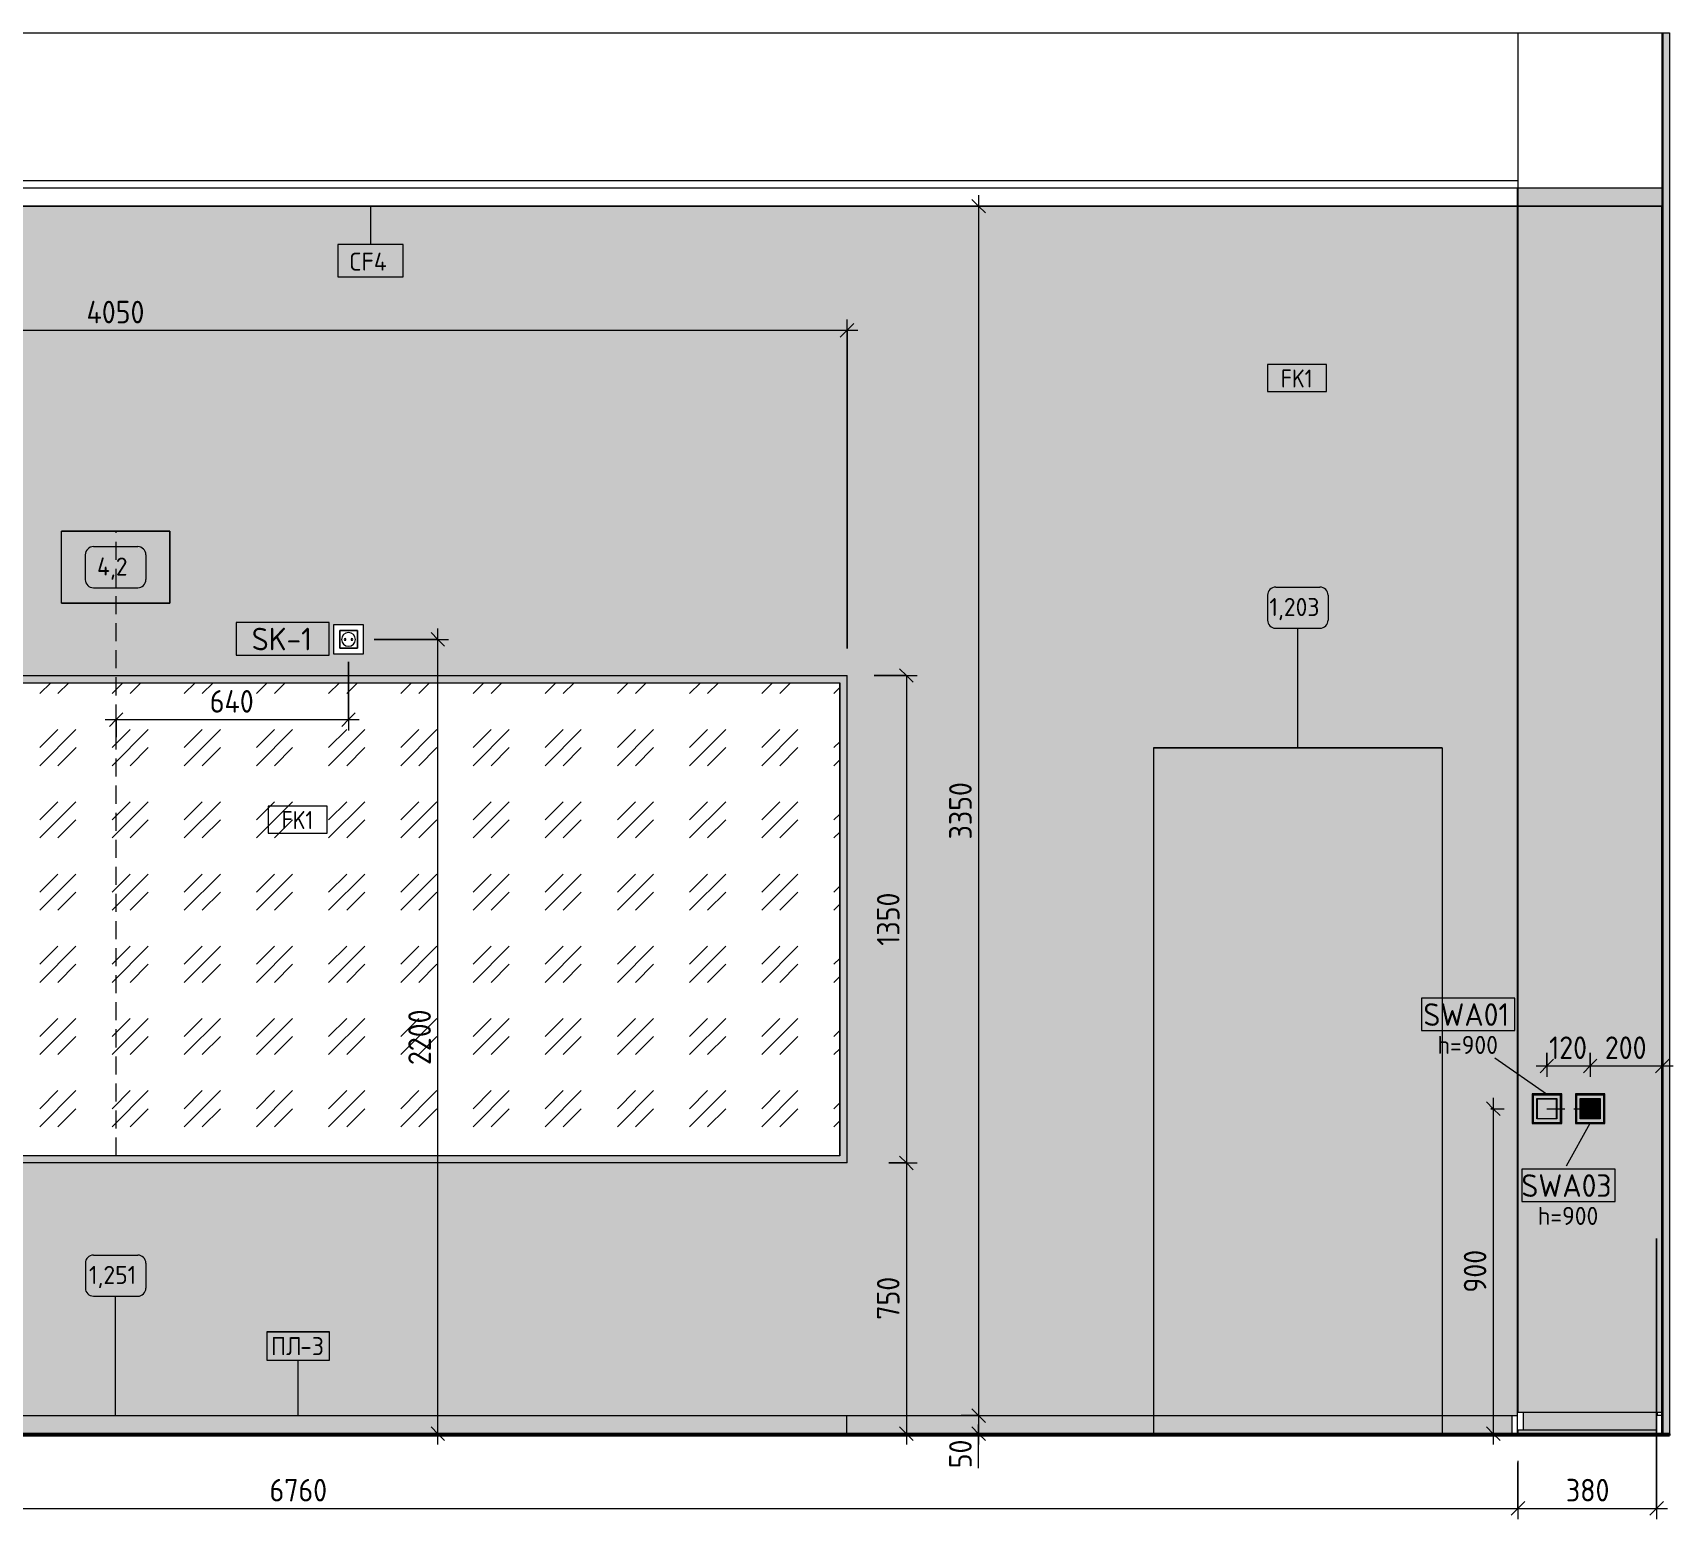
# Model space of a CAD drawing. Header units: millimetres. Extents: x 10189 to 74543, y -2532 to 10466.
# Drawn here: x 29236 to 33781, y 3963 to 8080 of the extents above; entities that cross this region are included whole.
import ezdxf

# ---------------------------------------------------------------- set-up
doc = ezdxf.new("R2010")
doc.units = ezdxf.units.MM
doc.linetypes.add('ADSK_Штрих_ш2 п1', pattern=[75, 50, -25])
for name, color, linetype, lineweight in [('A-ANNO-DIMS', 7, 'Continuous', 9), ('A-ANNO-DIMS-25', 7, 'Continuous', 9), ('A-CLNG', 7, 'Continuous', 9), ('A-CLNG-IDEN', 7, 'Continuous', 9), ('A-DETL', 7, 'Continuous', 9), ('A-DETL-1', 7, 'ADSK_Штрих_ш2 п1', 9), ('A-FLOR', 7, 'Continuous', 9), ('A-GENM', 7, 'Continuous', 9), ('A-GENM-IDEN', 7, 'Continuous', 9), ('A-WALL', 7, 'Continuous', 9), ('A-WALL-IDEN', 7, 'Continuous', 9), ('A-WALL-PATT', 7, 'Continuous', 9), ('E-ELEC-EQPM', 7, 'Continuous', 9), ('E-ELEC-FIXT-IDEN', 7, 'Continuous', 9), ('I-FURN', 7, 'Continuous', 9), ('I-FURN-IDEN', 7, 'Continuous', 9), ('I-WALL', 7, 'Continuous', 9), ('Электрические приборы', 7, 'Continuous', 9)]:
    doc.layers.add(name, color=color, linetype=linetype, lineweight=lineweight)
for name, color, linetype, lineweight, true_color in [('A-FLOR-FNSH-1', 7, 'Continuous', 30, 0x3c3c3c), ('A-WALL-4', 7, 'Continuous', 30, 0x3c3c3c), ('A-WALL-FNSH-3', 7, 'Continuous', 30, 0x3c3c3c), ('I-FURN-4', 7, 'Continuous', 9, 0xc0c0c0), ('I-FURN-6', 7, 'Continuous', 9, 0xacacac), ('I-FURN-7', 7, 'Continuous', 9, 0xd1d1d1), ('I-WALL-1', 7, 'Continuous', 9, 0x787878), ('Розетки', 7, 'Continuous', 9, 0xff1e23)]:
    doc.layers.add(name, color=color, linetype=linetype, lineweight=lineweight, true_color=true_color)
for name, color, linetype, lineweight, true_color, transparency in [('I-FURN-3', 7, 'Continuous', 9, 0xfbfbfb, 0.7), ('I-FURN-5', 7, 'Continuous', 9, 0x7f7f7f, 0.7), ('I-FURN-8', 7, 'Continuous', 9, 0x303030, 0.7)]:
    doc.layers.add(name, color=color, linetype=linetype, lineweight=lineweight, true_color=true_color, transparency=transparency)
doc.styles.add('GOST Common_1', font='GOST_Common.ttf', dxfattribs={"width": 0.9, "height": 50})
doc.styles.add('GOST Common_2', font='GOST_Common.ttf', dxfattribs={"height": 50})
doc.styles.add('GOST Common_3', font='GOST_Common.ttf', dxfattribs={"height": 62.5})
doc.styles.add('ISOCPEUR_1', font='isocpeur.ttf', dxfattribs={"width": 0.9, "height": 62.5})
doc.dimstyles.new('ISO-2_5_0_9К_БОЛЬШОЙ_1', dxfattribs={"dimscale": 304.8, "dimtxt": 62.248823, "dimasz": 0.123031, "dimexe": 0.098425, "dimexo": 0.246063, "dimgap": 0, "dimtad": 1, "dimdec": 0, "dimrnd": 10, "dimzin": 0, "dimdsep": 46, "dimtxsty": 'ISOCPEUR_1', "dimblk1": 'OBLIQUE', "dimblk2": 'OBLIQUE', "dimsah": 1, "dimcen": 0.09, "dimdle": 0.098425, "dimazin": 0, "dimtfac": 1, "dimtdec": 4, "dimtix": 1, "dimtmove": 0, "dimatfit": 3, "dimfxl": 1, "dimtvp": 1, "dimtolj": 1, "dimtzin": 0, "dimarcsym": 2})
doc.dimstyles.new('ISO-2_5_0_9К_БОЛЬШОЙ_2', dxfattribs={"dimscale": 304.8, "dimtxt": 62.248823, "dimasz": 0.123031, "dimexe": 0.098425, "dimexo": 0.246063, "dimgap": 0, "dimtad": 1, "dimdec": 0, "dimrnd": 10, "dimzin": 0, "dimdsep": 46, "dimtxsty": 'ISOCPEUR_1', "dimblk1": 'OBLIQUE', "dimblk2": 'OBLIQUE', "dimsah": 1, "dimcen": 0.09, "dimdle": 0.098425, "dimazin": 0, "dimtfac": 1, "dimtdec": 4, "dimtix": 1, "dimtmove": 1, "dimatfit": 3, "dimfxl": 1, "dimtvp": 1, "dimtolj": 1, "dimtzin": 0, "dimarcsym": 2})

# ---------------------------------------------------------------- blocks, each defined once
blk = doc.blocks.new('Зеркало обычное - Доска-32858920-Развертка 2_02-1')
at = {"layer": 'I-FURN'}
h = blk.add_hatch(dxfattribs=at)
h.set_pattern_fill('FP_12', color=256, style=0, pattern_type=2)
h.set_pattern_definition([(45, (4055.6, 4250), (-199.9995, 0), [141.421, -141.421]), (45, (4105.6, 4250), (-199.9995, 0), [70.711, -212.132]), (45, (4055.6, 4300), (-199.9995, 0), [70.711, -212.132])])
h.paths.add_polyline_path([(3900.1, 4970), (5401, 4970), (5401, 6280), (1391, 6280), (1391, 4970), (3662.6, 4970)])
at = {"layer": 'I-FURN-8'}
h = blk.add_hatch(color=256, dxfattribs=at)
h.paths.add_polyline_path([(1371, 4950), (5421, 4950), (5421, 6300), (1371, 6300), (1371, 4970)])
h.paths.add_polyline_path([(4790.8, 4970), (1391, 4970), (1391, 6280), (5401, 6280), (5401, 4970), (4820.5, 4970)])
at = {"layer": 'I-FURN-4'}
for p, q in [((1371, 6300), (5421, 6300)), ((1371, 4950), (1371, 6300)), ((1391, 6280), (5401, 6280)), ((1391, 4970), (1391, 6280)), ((1391, 6280), (5401, 6280)), ((1391, 4970), (1391, 6280)), ((5401, 4970), (5401, 6280)), ((5401, 6280), (5401, 4970)), ((5421, 4950), (5421, 6300)), ((5401, 4970), (1391, 4970)), ((5401, 4970), (1391, 4970)), ((5421, 4950), (1371, 4950))]:
    blk.add_line(p, q, dxfattribs=at)
blk = doc.blocks.new('Шкаф параметрический - 1_203-26219914-Развертка 2_02-1')
at = {"layer": 'I-FURN-5'}
for points in [[(7070, 4250), (7070, 6100), (6270, 6100), (6270, 4250), (6987.7, 4250)], [(6869, 4200), (7070, 4200), (7070, 4250), (6270, 4250), (6270, 4200), (6750.2, 4200)]]:
    blk.add_hatch(color=256, dxfattribs=at).paths.add_polyline_path(points)
at = {"layer": 'I-FURN-4'}
for p, q in [((6270, 6100), (7070, 6100)), ((6270, 6100), (6270, 4200)), ((7070, 6100), (7070, 4200))]:
    blk.add_line(p, q, dxfattribs=at)
at = {"layer": 'I-FURN-6'}
for p, q in [((7068.9, 6100), (6270, 6100)), ((7070, 6100), (6271.1, 6100))]:
    blk.add_line(p, q, dxfattribs=at)
blk = doc.blocks.new('Плинтус - Плинтус темный _ст_школа_-32861822-Развертка 2_02-1')
at = {"layer": 'A-GENM'}
for p, q in [((7263.9, 4250), (7278.9, 4250)), ((7263.9, 4200), (7263.9, 4250)), ((7278.9, 4210), (7278.9, 4200))]:
    blk.add_line(p, q, dxfattribs=at)
blk = doc.blocks.new('Плинтус - Плинтус темный _ст_школа_-32861820-Развертка 2_02-1')
at = {"layer": 'A-GENM'}
blk.add_hatch(color=256, dxfattribs=at).paths.add_polyline_path([(7344, 4210), (7663.6, 4210), (7663.6, 4250), (7666.1, 4250), (7666.1, 4260), (7293.9, 4260), (7293.9, 4210), (7300, 4210)])
for p, q in [((7278.9, 4210), (7278.9, 4260)), ((7278.9, 4260), (7293.9, 4260)), ((7293.9, 4260), (7666.1, 4260)), ((7293.9, 4260), (7293.9, 4210)), ((7666.1, 4260), (7679, 4260)), ((7666.1, 4250), (7666.1, 4260)), ((7293.9, 4210), (7278.9, 4210)), ((7663.6, 4210), (7293.9, 4210)), ((7679, 4210), (7678.6, 4210))]:
    blk.add_line(p, q, dxfattribs=at)
blk = doc.blocks.new('Плинтус - Плинтус темный _ст_школа_-32861806-Развертка 2_02-1')
at = {"layer": 'A-GENM'}
h = blk.add_hatch(color=256, dxfattribs=at)
h.paths.add_polyline_path([(7263.9, 4200), (7263.9, 4250), (7070, 4250), (7070, 4200), (7225.2, 4200)])
h.paths.add_polyline_path([(575, 4200), (869.5, 4200), (869.5, 4250), (536, 4250), (536, 4200)])
h.paths.add_polyline_path([(1369.5, 4200), (1369.5, 4200), (1369.5, 4225)])
h.paths.add_polyline_path([(6037.7, 4200), (6270, 4200), (6270, 4250), (5419.5, 4250), (5419.5, 4200), (5918.9, 4200)])
for p, q in [((536, 4250), (869.5, 4250)), ((869.5, 4250), (1369.5, 4250)), ((1369.5, 4250), (5419.5, 4250)), ((5419.5, 4250), (6270, 4250)), ((6270, 4250), (7070, 4250)), ((7070, 4250), (7263.9, 4250)), ((869.5, 4200), (812.5, 4200)), ((1346.9, 4200), (869.5, 4200)), ((1369.5, 4200), (1346.9, 4200)), ((5419.5, 4200), (1369.5, 4200)), ((5443.9, 4200), (5419.5, 4200)), ((6270, 4200), (6037.7, 4200)), ((7070, 4200), (6270, 4200)), ((7106.5, 4200), (7070, 4200))]:
    blk.add_line(p, q, dxfattribs=at)
blk = doc.blocks.new('Плинтус - Плинтус темный _ст_школа_-32861824-Развертка 2_02-1')
at = {"layer": 'A-GENM'}
for p, q in [((7678.6, 4250), (7663.6, 4250)), ((7663.6, 4250), (7663.6, 4200)), ((7678.6, 4200), (7678.6, 4250)), ((7663.6, 4200), (7678.6, 4200))]:
    blk.add_line(p, q, dxfattribs=at)
blk = doc.blocks.new('Роз - p220-V14-Развертка 2_02-1')
at = {"layer": 'Розетки'}
for p, q in [((1370.9, 4524.5), (1419.9, 4524.5)), ((1370.9, 4475.5), (1370.9, 4524.5)), ((1419.9, 4524.5), (1419.9, 4475.5)), ((1419.9, 4475.5), (1370.9, 4475.5))]:
    blk.add_line(p, q, dxfattribs=at)
for centre, radius, start, end in [((1395.4, 4500), 19, 0, 180), ((1395.4, 4500), 19, 180, 0), ((1385.9, 4500), 2.5, 0, 180), ((1385.9, 4500), 2.5, 180, 0), ((1404.9, 4500), 2.5, 0, 180), ((1404.9, 4500), 2.5, 180, 0)]:
    blk.add_arc(centre, radius, start, end, dxfattribs=at)
blk = doc.blocks.new('Рамки - Рамка х1-25282438-Развертка 2_02-1')
at = {"layer": 'E-ELEC-EQPM'}
for p, q in [((3998.8, 6441), (4080.8, 6441)), ((3998.8, 6359), (3998.8, 6441)), ((4015.3, 6424.5), (4015.3, 6375.5)), ((4064.3, 6424.5), (4015.3, 6424.5)), ((4064.3, 6375.5), (4064.3, 6424.5)), ((4080.8, 6441), (4080.8, 6359)), ((4015.3, 6375.5), (4064.3, 6375.5)), ((4080.8, 6359), (3998.8, 6359))]:
    blk.add_line(p, q, dxfattribs=at)
blk = doc.blocks.new('Switch1 - Svitch х2-27451159-Развертка 2_02-1')
at = {"layer": 'Электрические приборы'}
h = blk.add_hatch(color=256, dxfattribs=at)
h.paths.add_polyline_path([(7521, 5059), (7521, 5141), (7439, 5141), (7439, 5059), (7520, 5059)])
h.paths.add_polyline_path([(7520, 5060), (7440, 5060), (7440, 5140), (7520, 5140), (7520, 5062)])
h = blk.add_hatch(color=256, dxfattribs=at)
h.paths.add_polyline_path([(7518, 5062), (7518, 5138), (7442, 5138), (7442, 5062), (7507, 5062)])
h.paths.add_polyline_path([(7462.8, 5072), (7452, 5072), (7452, 5128), (7508, 5128), (7508, 5072), (7479, 5072)])
blk.add_hatch(color=256, dxfattribs=at).paths.add_polyline_path([(7492.4, 5073), (7507, 5073), (7507, 5127), (7453, 5127), (7453, 5073), (7462.8, 5073)])
for p, q in [((7521, 5141), (7439, 5141)), ((7439, 5141), (7439, 5059)), ((7440, 5060), (7440, 5140)), ((7440, 5140), (7520, 5140)), ((7518, 5138), (7442, 5138)), ((7442, 5138), (7442, 5062)), ((7518, 5138), (7442, 5138)), ((7442, 5138), (7442, 5062)), ((7518, 5062), (7518, 5138)), ((7518, 5062), (7518, 5138)), ((7520, 5140), (7520, 5060)), ((7521, 5059), (7521, 5141)), ((7452, 5072), (7452, 5128)), ((7452, 5128), (7508, 5128)), ((7452, 5072), (7452, 5128)), ((7452, 5128), (7508, 5128)), ((7479, 5127), (7453, 5127)), ((7453, 5127), (7453, 5073)), ((7507, 5127), (7453, 5127)), ((7453, 5127), (7453, 5073)), ((7479, 5073), (7479, 5127)), ((7481, 5127), (7481, 5073)), ((7507, 5127), (7481, 5127)), ((7507, 5073), (7507, 5127)), ((7507, 5073), (7507, 5127)), ((7508, 5128), (7508, 5072)), ((7508, 5128), (7508, 5072)), ((7439, 5059), (7521, 5059)), ((7520, 5060), (7440, 5060)), ((7442, 5062), (7518, 5062)), ((7442, 5062), (7518, 5062)), ((7508, 5072), (7452, 5072)), ((7508, 5072), (7452, 5072)), ((7453, 5073), (7479, 5073)), ((7453, 5073), (7507, 5073)), ((7481, 5073), (7507, 5073))]:
    blk.add_line(p, q, dxfattribs=at)
blk = doc.blocks.new('Switch1 - Svitch х1-27745830-Развертка 2_02-1')
at = {"layer": 'Электрические приборы'}
h = blk.add_hatch(color=256, dxfattribs=at)
h.paths.add_polyline_path([(7319, 5059), (7401, 5059), (7401, 5141), (7319, 5141), (7319, 5062)])
h.paths.add_polyline_path([(7320, 5060), (7320, 5140), (7400, 5140), (7400, 5060), (7322, 5060)])
h = blk.add_hatch(color=256, dxfattribs=at)
h.paths.add_polyline_path([(7344, 5062), (7398, 5062), (7398, 5138), (7322, 5138), (7322, 5062), (7333, 5062)])
h.paths.add_polyline_path([(7333, 5072), (7332, 5072), (7332, 5128), (7388, 5128), (7388, 5072), (7344, 5072)])
h.paths.add_polyline_path([(7333, 5073), (7387, 5073), (7387, 5127), (7333, 5127)])
for p, q in [((7319, 5141), (7319, 5059)), ((7401, 5141), (7319, 5141)), ((7320, 5140), (7400, 5140)), ((7320, 5060), (7320, 5140)), ((7322, 5138), (7322, 5062)), ((7398, 5138), (7322, 5138)), ((7398, 5062), (7398, 5138)), ((7400, 5140), (7400, 5060)), ((7401, 5059), (7401, 5141)), ((7332, 5128), (7388, 5128)), ((7332, 5072), (7332, 5128)), ((7333, 5127), (7333, 5073)), ((7387, 5127), (7333, 5127)), ((7387, 5073), (7387, 5127)), ((7388, 5128), (7388, 5072)), ((7319, 5059), (7401, 5059)), ((7400, 5060), (7320, 5060)), ((7322, 5062), (7398, 5062)), ((7388, 5072), (7332, 5072)), ((7333, 5073), (7387, 5073))]:
    blk.add_line(p, q, dxfattribs=at)
blk = doc.blocks.new('М_стена_0001 - Типоразмер_без рамки-25382661-Развертка 2_02-1')
at = {"layer": 'A-WALL-IDEN'}
for p, q in [((6749.4, 7161.2), (6586.1, 7161.2)), ((6586.1, 7161.2), (6586.1, 7086.2)), ((6749.4, 7086.2), (6749.4, 7161.2)), ((6586.1, 7086.2), (6749.4, 7086.2))]:
    blk.add_line(p, q, dxfattribs=at)
blk = doc.blocks.new('Mark Reiling - Mark Reiling-26174330-Развертка 2_02-1')
at = {"layer": 'A-GENM-IDEN'}
for p, q in [((3813.2, 4482.5), (3813.2, 4403.7)), ((3813.2, 4482.5), (3986.7, 4482.5)), ((3986.7, 4482.5), (3813.2, 4482.5)), ((3813.2, 4482.5), (3813.2, 4403.7)), ((3986.7, 4403.7), (3986.7, 4482.5)), ((3986.7, 4403.7), (3986.7, 4482.5)), ((3813.2, 4403.7), (3986.7, 4403.7)), ((3813.2, 4403.7), (3986.7, 4403.7))]:
    blk.add_line(p, q, dxfattribs=at)
blk = doc.blocks.new('М_силовых электроприборов_РАЗВЕРТКИ - Типоразмер_примечание-27444908-Развертка 2_02-1')
at = {"layer": 'E-ELEC-FIXT-IDEN'}
for p, q in [((7270.8, 5406.6), (7012.5, 5406.6)), ((7012.5, 5406.6), (7012.5, 5316.5)), ((7270.8, 5316.5), (7270.8, 5406.6)), ((7012.5, 5316.5), (7270.8, 5316.5))]:
    blk.add_line(p, q, dxfattribs=at)
blk = doc.blocks.new('DIMBLOCK8-Развертка 2_02-1')
at = {"layer": 'A-ANNO-DIMS-25'}
for p, q in [((26590.9, 4125), (26590.9, 3963.2)), ((26590.9, 3993.2), (26590.9, 4120)), ((33350.9, 4125), (33350.9, 3963.2)), ((33350.9, 3993.2), (33350.9, 4120)), ((26590.9, 3993.2), (33350.9, 3993.2))]:
    blk.add_line(p, q, dxfattribs=at)
at = {"layer": 'A-ANNO-DIMS-25', "lineweight": 20}
for p, q in [((26590.9, 3993.2), (26609.6, 4011.9)), ((33350.9, 3993.2), (33369.6, 4011.9)), ((26590.9, 3993.2), (26572.1, 3974.4)), ((33350.9, 3993.2), (33332.1, 3974.4))]:
    blk.add_line(p, q, dxfattribs=at)
at = {"layer": 'A-ANNO-DIMS-25', "color": 0, "insert": (29891.9, 4074.8), "char_height": 62.5, "width": 189.619, "attachment_point": 1, "line_spacing_factor": 1.149209, "style": 'ISOCPEUR_1'}
blk.add_mtext('6760', dxfattribs=at)
blk = doc.blocks.new('_Oblique')
at = {"color": 0, "linetype": 'ByBlock', "lineweight": -2}
blk.add_line((-0.5, -0.5), (0.5, 0.5), dxfattribs=at)
blk = doc.blocks.new('DIMBLOCK9-Развертка 2_02-1')
at = {"layer": 'A-ANNO-DIMS-25'}
for p, q in [((33734.9, 4740.3), (33734.9, 3963.2)), ((33734.9, 3993.2), (33734.9, 4740.3)), ((33350.9, 4125), (33350.9, 3963.2)), ((33350.9, 3993.2), (33350.9, 4120)), ((33350.9, 3993.2), (33764.9, 3993.2))]:
    blk.add_line(p, q, dxfattribs=at)
at = {"layer": 'A-ANNO-DIMS-25', "lineweight": 20}
for p, q in [((33350.9, 3993.2), (33369.6, 4011.9)), ((33734.9, 3993.2), (33753.6, 4011.9)), ((33350.9, 3993.2), (33332.1, 3974.4)), ((33734.9, 3993.2), (33716.1, 3974.4))]:
    blk.add_line(p, q, dxfattribs=at)
at = {"layer": 'A-ANNO-DIMS-25', "color": 0, "insert": (33483.6, 4074.8), "char_height": 62.5, "width": 142.215, "attachment_point": 1, "line_spacing_factor": 1.149209, "style": 'ISOCPEUR_1'}
blk.add_mtext('380', dxfattribs=at)
blk = doc.blocks.new('DIMBLOCK10-Развертка 2_02-1')
at = {"layer": 'A-ANNO-DIMS-25'}
for p, q in [((31808, 7600), (31886.5, 7600)), ((31856.5, 7600), (31808, 7600)), ((31856.5, 7630), (31856.5, 4250)), ((31808, 4250), (31886.5, 4250)), ((31856.5, 4250), (31808, 4250))]:
    blk.add_line(p, q, dxfattribs=at)
at = {"layer": 'A-ANNO-DIMS-25', "lineweight": 20}
for p, q in [((31856.5, 7600), (31837.7, 7618.8)), ((31856.5, 7600), (31875.2, 7581.2)), ((31856.5, 4250), (31837.7, 4268.7)), ((31856.5, 4250), (31875.2, 4231.2))]:
    blk.add_line(p, q, dxfattribs=at)
at = {"layer": 'A-ANNO-DIMS-25', "color": 0, "insert": (31774.8, 5846), "char_height": 62.5, "width": 189.619, "attachment_point": 1, "rotation": 90, "line_spacing_factor": 1.149209, "style": 'ISOCPEUR_1'}
blk.add_mtext('3350', dxfattribs=at)
blk = doc.blocks.new('DIMBLOCK11-Развертка 2_02-1')
at = {"layer": 'A-ANNO-DIMS-25'}
for p, q in [((31808, 4250), (31886.5, 4250)), ((31856.5, 4250), (31808, 4250)), ((31856.5, 4250), (31856.5, 4170)), ((31808, 4200), (31886.5, 4200)), ((31856.5, 4200), (31808, 4200)), ((31856.5, 4208.1), (31856.5, 4225)), ((31856.5, 4104.1), (31856.5, 4208.1))]:
    blk.add_line(p, q, dxfattribs=at)
at = {"layer": 'A-ANNO-DIMS-25', "lineweight": 20}
for p, q in [((31856.5, 4250), (31837.7, 4268.7)), ((31856.5, 4250), (31875.2, 4231.2)), ((31856.5, 4200), (31837.7, 4218.7)), ((31856.5, 4200), (31875.2, 4181.2))]:
    blk.add_line(p, q, dxfattribs=at)
at = {"layer": 'A-ANNO-DIMS-25', "color": 0, "insert": (31774.8, 4104.1), "char_height": 62.5, "width": 94.81, "attachment_point": 1, "rotation": 90, "line_spacing_factor": 1.149209, "style": 'ISOCPEUR_1'}
blk.add_mtext('50', dxfattribs=at)
blk = doc.blocks.new('DIMBLOCK12-Развертка 2_02-1')
at = {"layer": 'A-ANNO-DIMS-25', "lineweight": 20}
for p, q in [((31656.5, 6300), (31637.7, 6318.7)), ((31656.5, 6300), (31675.2, 6281.2)), ((31656.5, 4950), (31637.7, 4968.7)), ((31656.5, 4950), (31675.2, 4931.2))]:
    blk.add_line(p, q, dxfattribs=at)
at = {"layer": 'A-ANNO-DIMS-25'}
for p, q in [((31566.9, 6300), (31686.5, 6300)), ((31656.5, 6300), (31566.9, 6300)), ((31656.5, 6300), (31656.5, 4950)), ((31608, 4950), (31686.5, 4950)), ((31656.5, 4950), (31608, 4950))]:
    blk.add_line(p, q, dxfattribs=at)
at = {"layer": 'A-ANNO-DIMS-25', "color": 0, "insert": (31574.8, 5551.4), "char_height": 62.5, "width": 176.691, "attachment_point": 1, "rotation": 90, "line_spacing_factor": 1.149209, "style": 'ISOCPEUR_1'}
blk.add_mtext('1350', dxfattribs=at)
blk = doc.blocks.new('DIMBLOCK13-Развертка 2_02-1')
at = {"layer": 'A-ANNO-DIMS-25', "lineweight": 20}
for p, q in [((31656.5, 4950), (31637.7, 4968.7)), ((31656.5, 4950), (31675.2, 4931.2)), ((31656.5, 4200), (31637.7, 4218.7)), ((31656.5, 4200), (31675.2, 4181.2))]:
    blk.add_line(p, q, dxfattribs=at)
at = {"layer": 'A-ANNO-DIMS-25'}
for p, q in [((31608, 4950), (31686.5, 4950)), ((31656.5, 4950), (31608, 4950)), ((31656.5, 4950), (31656.5, 4170)), ((31608, 4200), (31686.5, 4200)), ((31656.5, 4200), (31608, 4200))]:
    blk.add_line(p, q, dxfattribs=at)
at = {"layer": 'A-ANNO-DIMS-25', "color": 0, "insert": (31574.8, 4515.7), "char_height": 62.5, "width": 142.215, "attachment_point": 1, "rotation": 90, "line_spacing_factor": 1.149209, "style": 'ISOCPEUR_1'}
blk.add_mtext('750', dxfattribs=at)
blk = doc.blocks.new('DIMBLOCK15-Развертка 2_02-1')
at = {"layer": 'A-ANNO-DIMS-25'}
for p, q in [((27441.9, 6375), (27441.9, 7286.2)), ((31491.9, 6375), (31491.9, 7286.2)), ((27441.9, 7256.2), (31521.9, 7256.2)), ((27441.9, 7256.2), (27441.9, 6375)), ((31491.9, 7256.2), (31491.9, 6375))]:
    blk.add_line(p, q, dxfattribs=at)
at = {"layer": 'A-ANNO-DIMS-25', "lineweight": 20}
for p, q in [((27441.9, 7256.2), (27460.6, 7275)), ((31491.9, 7256.2), (31510.6, 7275)), ((27441.9, 7256.2), (27423.1, 7237.5)), ((31491.9, 7256.2), (31473.1, 7237.5))]:
    blk.add_line(p, q, dxfattribs=at)
at = {"layer": 'A-ANNO-DIMS-25', "color": 0, "insert": (29384.9, 7337.9), "char_height": 62.5, "width": 196.802, "attachment_point": 1, "line_spacing_factor": 1.149209, "style": 'ISOCPEUR_1'}
blk.add_mtext('4050', dxfattribs=at)
blk = doc.blocks.new('М_потолков - Марка_ Имя типа-25382930-Развертка 2_02-1')
at = {"layer": 'A-CLNG-IDEN'}
for p, q in [((4191.1, 7493.5), (4009.9, 7493.5)), ((4009.9, 7493.5), (4009.9, 7404.1)), ((4191.1, 7404.1), (4191.1, 7493.5)), ((4009.9, 7404.1), (4191.1, 7404.1))]:
    blk.add_line(p, q, dxfattribs=at)
blk = doc.blocks.new('DIMBLOCK19-Развертка 2_02-1')
at = {"layer": 'A-ANNO-DIMS-25'}
for p, q in [((30110.6, 6338), (30110.6, 6148)), ((30110.6, 6178), (30110.6, 6338)), ((29466.9, 6129.5), (29466.9, 6208)), ((29436.9, 6178), (30140.6, 6178)), ((29466.9, 6178), (29466.9, 6129.5))]:
    blk.add_line(p, q, dxfattribs=at)
at = {"layer": 'A-ANNO-DIMS-25', "lineweight": 20}
for p, q in [((29466.9, 6178), (29485.6, 6196.7)), ((30110.6, 6178), (30129.4, 6196.7)), ((29466.9, 6178), (29448.1, 6159.2)), ((30110.6, 6178), (30091.9, 6159.2))]:
    blk.add_line(p, q, dxfattribs=at)
at = {"layer": 'A-ANNO-DIMS-25', "color": 0, "insert": (29726.5, 6259.6), "char_height": 62.5, "width": 149.397, "attachment_point": 1, "line_spacing_factor": 1.149209, "style": 'ISOCPEUR_1'}
blk.add_mtext('640', dxfattribs=at)
blk = doc.blocks.new('DIMBLOCK22-Развертка 2_02-1')
at = {"layer": 'A-ANNO-DIMS-25', "lineweight": 20}
for p, q in [((33282.4, 5100), (33263.6, 5118.7)), ((33282.4, 5100), (33301.1, 5081.2)), ((33282.4, 4200), (33263.6, 4218.7)), ((33282.4, 4200), (33301.1, 4181.2))]:
    blk.add_line(p, q, dxfattribs=at)
at = {"layer": 'A-ANNO-DIMS-25'}
for p, q in [((33275.9, 5100), (33312.4, 5100)), ((33282.4, 5100), (33275.9, 5100)), ((33282.4, 5130), (33282.4, 4170)), ((33233.9, 4200), (33312.4, 4200)), ((33282.4, 4200), (33233.9, 4200))]:
    blk.add_line(p, q, dxfattribs=at)
at = {"layer": 'A-ANNO-DIMS-25', "color": 0, "insert": (33200.7, 4590.7), "char_height": 62.5, "width": 142.215, "attachment_point": 1, "rotation": 90, "line_spacing_factor": 1.149209, "style": 'ISOCPEUR_1'}
blk.add_mtext('900', dxfattribs=at)
blk = doc.blocks.new('DIMBLOCK23-Развертка 2_02-1')
at = {"layer": 'A-ANNO-DIMS-25'}
for p, q in [((33430.9, 5255), (33430.9, 5188.7)), ((33430.9, 5218.7), (33430.9, 5255)), ((33550.9, 5255), (33550.9, 5188.7)), ((33550.9, 5218.7), (33550.9, 5255)), ((33400.9, 5218.7), (33550.9, 5218.7))]:
    blk.add_line(p, q, dxfattribs=at)
at = {"layer": 'A-ANNO-DIMS-25', "lineweight": 20}
for p, q in [((33430.9, 5218.7), (33449.6, 5237.4)), ((33550.9, 5218.7), (33569.6, 5237.4)), ((33430.9, 5218.7), (33412.1, 5199.9)), ((33550.9, 5218.7), (33532.1, 5199.9))]:
    blk.add_line(p, q, dxfattribs=at)
at = {"layer": 'A-ANNO-DIMS-25', "color": 0, "insert": (33437, 5300.3), "char_height": 62.5, "width": 129.286, "attachment_point": 1, "line_spacing_factor": 1.149209, "style": 'ISOCPEUR_1'}
blk.add_mtext('120', dxfattribs=at)
blk = doc.blocks.new('DIMBLOCK24-Развертка 2_02-1')
at = {"layer": 'A-ANNO-DIMS-25'}
for p, q in [((33550.9, 5255), (33550.9, 5188.7)), ((33550.9, 5218.7), (33550.9, 5255)), ((33750.9, 5170.2), (33750.9, 5248.7)), ((33550.9, 5218.7), (33780.9, 5218.7)), ((33750.9, 5218.7), (33750.9, 5170.2))]:
    blk.add_line(p, q, dxfattribs=at)
at = {"layer": 'A-ANNO-DIMS-25', "lineweight": 20}
for p, q in [((33550.9, 5218.7), (33569.6, 5237.4)), ((33750.9, 5218.7), (33769.6, 5237.4)), ((33550.9, 5218.7), (33532.1, 5199.9)), ((33750.9, 5218.7), (33732.1, 5199.9))]:
    blk.add_line(p, q, dxfattribs=at)
at = {"layer": 'A-ANNO-DIMS-25', "color": 0, "insert": (33591.6, 5300.3), "char_height": 62.5, "width": 142.215, "attachment_point": 1, "line_spacing_factor": 1.149209, "style": 'ISOCPEUR_1'}
blk.add_mtext('200', dxfattribs=at)
blk = doc.blocks.new('DIMBLOCK25-Развертка 2_02-1')
at = {"layer": 'A-ANNO-DIMS-25', "lineweight": 20}
for p, q in [((30358.1, 6400), (30339.3, 6418.7)), ((30358.1, 6400), (30376.8, 6381.2)), ((30358.1, 4200), (30339.3, 4218.7)), ((30358.1, 4200), (30376.8, 4181.2))]:
    blk.add_line(p, q, dxfattribs=at)
at = {"layer": 'A-ANNO-DIMS-25'}
for p, q in [((30358.1, 4170), (30358.1, 6430)), ((30181.8, 6400), (30388.1, 6400)), ((30358.1, 6400), (30181.8, 6400)), ((30406.5, 4200), (30328.1, 4200)), ((30358.1, 4200), (30406.5, 4200))]:
    blk.add_line(p, q, dxfattribs=at)
at = {"layer": 'A-ANNO-DIMS-25', "color": 0, "insert": (30276.4, 5221), "char_height": 62.5, "width": 189.619, "attachment_point": 1, "rotation": 90, "line_spacing_factor": 1.149209, "style": 'ISOCPEUR_1'}
blk.add_mtext('2200', dxfattribs=at)
blk = doc.blocks.new('Марка_Мебель - В прямоуг_Balcon_Марка-25523697-Развертка 2_02-1')
at = {"layer": 'I-FURN-IDEN'}
for p, q in [((1551.4, 6157.7), (1674.1, 6157.7)), ((1528.9, 6135.2), (1528.9, 6066.2)), ((1696.6, 6135.2), (1696.6, 6066.3)), ((1551.2, 6043.8), (1674.1, 6043.8))]:
    blk.add_line(p, q, dxfattribs=at)
for centre, radius, start, end in [((1551.4, 6135.2), 22.5, 90, 180), ((1674.1, 6135.2), 22.5, 0, 90), ((1551.2, 6066.2), 22.3, 180, 270), ((1674.1, 6066.3), 22.5, 270, 0)]:
    blk.add_arc(centre, radius, start, end, dxfattribs=at)

msp = doc.modelspace()

# ---------------------------------------------------------------- hatches: boundary and pattern name
at = {"layer": 'A-WALL-PATT'}
h = msp.add_hatch(color=256, dxfattribs=at)
h.paths.add_polyline_path([(33350.9, 4200), (33734.5, 4200), (33734.5, 4210), (33350.9, 4210)])
h.paths.add_polyline_path([(33749.5, 4200), (33749.9, 4200), (33749.9, 4210), (33749.5, 4210), (33749.5, 4204)])
h.paths.add_polyline_path([(33749.5, 4260), (33749.9, 4260), (33749.9, 7650), (33350.9, 7650), (33350.9, 4260), (33744.2, 4260)])
h.paths.add_polyline_path([(33591.9, 5059), (33509.9, 5059), (33509.9, 5141), (33591.9, 5141), (33591.9, 5060)])
h.paths.add_polyline_path([(33389.9, 5059), (33389.9, 5141), (33471.9, 5141), (33471.9, 5059), (33390.9, 5059)])
h.paths.add_polyline_path([(33390.9, 5060), (33470.9, 5060), (33470.9, 5140), (33390.9, 5140), (33390.9, 5062)])
h.paths.add_polyline_path([(33590.9, 5060), (33590.9, 5140), (33510.9, 5140), (33510.9, 5060), (33588.9, 5060)])
h.paths.add_polyline_path([(33578.9, 5062), (33512.9, 5062), (33512.9, 5138), (33588.9, 5138), (33588.9, 5062)])
h.paths.add_polyline_path([(33402.9, 5062), (33392.9, 5062), (33392.9, 5138), (33468.9, 5138), (33468.9, 5062), (33403.9, 5062)])
h.paths.add_polyline_path([(33577.9, 5072), (33578.9, 5072), (33578.9, 5128), (33522.9, 5128), (33522.9, 5072), (33563.3, 5072)])
h.paths.add_polyline_path([(33402.9, 5072), (33458.9, 5072), (33458.9, 5128), (33402.9, 5128), (33402.9, 5073)])
h.paths.add_polyline_path([(33414.9, 5073), (33403.9, 5073), (33403.9, 5127), (33457.9, 5127), (33457.9, 5073)])
h.paths.add_polyline_path([(33523.9, 5073), (33523.9, 5127), (33577.9, 5127), (33577.9, 5073), (33533.6, 5073)])
h = msp.add_hatch(color=256, dxfattribs=at)
h.paths.add_polyline_path([(33349.8, 4200), (33349.9, 4200), (33349.8, 4200.1)])
h.paths.add_polyline_path([(33349.8, 4250), (33349.9, 7600), (26591.9, 7600), (26591.9, 4250), (26940.4, 4250), (26940.4, 4459), (26874.6, 4459), (26874.6, 4541), (26940.4, 4541), (26940.4, 5620), (27440.4, 5620), (27440.4, 4541), (27507.3, 4541), (27507.3, 4459), (27440.4, 4459), (27440.4, 4250), (32340.9, 4250), (32340.9, 6100), (33140.9, 6100), (33140.9, 4250), (33334.8, 4250)])
h.paths.add_polyline_path([(26906.1, 4497.5), (26907.3, 4497.8), (26908.2, 4498.7), (26908.6, 4500), (26908.2, 4501.2), (26907.3, 4502.2), (26906.1, 4502.5), (26904.8, 4502.2), (26903.9, 4501.2), (26903.6, 4500), (26903.9, 4498.7), (26904.8, 4497.8), (26905.4, 4497.6)])
h.paths.add_polyline_path([(27456.8, 4497.5), (27458, 4497.8), (27458.9, 4498.7), (27459.3, 4500), (27458.9, 4501.2), (27458, 4502.2), (27456.8, 4502.5), (27455.5, 4502.2), (27454.6, 4501.2), (27454.3, 4500), (27454.6, 4498.7), (27455.5, 4497.8), (27456.1, 4497.6)])
h.paths.add_polyline_path([(27475.8, 4497.5), (27477.1, 4497.9), (27477.9, 4498.7), (27478.3, 4500), (27477.9, 4501.2), (27477, 4502.2), (27475.8, 4502.5), (27474.5, 4502.2), (27473.6, 4501.2), (27473.3, 4500), (27473.6, 4498.7), (27474.5, 4497.8), (27475.1, 4497.6)])
h.paths.add_polyline_path([(26925.1, 4497.5), (26926.3, 4497.8), (26927.2, 4498.7), (26927.6, 4500), (26927.2, 4501.2), (26926.3, 4502.2), (26925.1, 4502.5), (26923.8, 4502.2), (26922.9, 4501.2), (26922.6, 4500), (26922.9, 4498.7), (26923.8, 4497.8), (26924.4, 4497.6)])
h.paths.add_polyline_path([(31491.9, 4950), (27441.9, 4950), (27441.9, 6300), (31491.9, 6300), (31491.9, 4953.5)])
h.paths.add_polyline_path([(26705.2, 5959), (26649.9, 5959), (26649.9, 6041), (26731.9, 6041), (26731.9, 5959), (26715.4, 5959)])
h.paths.add_polyline_path([(26681.4, 5997.5), (26682.6, 5997.8), (26683.5, 5998.7), (26683.9, 6000), (26683.5, 6001.2), (26682.6, 6002.2), (26681.4, 6002.5), (26680.1, 6002.2), (26679.2, 6001.2), (26678.9, 6000), (26679.2, 5998.7), (26680.1, 5997.8), (26680.7, 5997.6)])
h.paths.add_polyline_path([(26700.4, 5997.5), (26701.6, 5997.8), (26702.5, 5998.7), (26702.9, 6000), (26702.5, 6001.2), (26701.6, 6002.2), (26700.4, 6002.5), (26699.1, 6002.2), (26698.2, 6001.2), (26697.9, 6000), (26698.2, 5998.7), (26699.1, 5997.8), (26699.7, 5997.6)])
h.paths.add_polyline_path([(30135.1, 6359), (30069.6, 6359), (30069.6, 6441), (30151.6, 6440.9), (30151.6, 6359)])
h.paths.add_polyline_path([(30101.1, 6397.5), (30102.4, 6397.8), (30103.3, 6398.7), (30103.6, 6400), (30103.3, 6401.2), (30102.4, 6402.2), (30101.1, 6402.5), (30099.9, 6402.2), (30099, 6401.2), (30098.6, 6400), (30099, 6398.7), (30099.9, 6397.8), (30100.5, 6397.6)])
h.paths.add_polyline_path([(30120.1, 6397.5), (30121.4, 6397.8), (30122.3, 6398.7), (30122.6, 6400), (30122.3, 6401.2), (30121.4, 6402.2), (30120.1, 6402.5), (30118.9, 6402.2), (30118, 6401.2), (30117.6, 6400), (30118, 6398.7), (30118.9, 6397.8), (30119.5, 6397.6)])
h.paths.add_polyline_path([(29315.4, 6500), (29315.4, 6700), (29615.4, 6700), (29615.4, 6500)])
at = {"layer": 'I-FURN-3'}
for points in [[(29615.4, 6500), (29615.4, 6700), (29315.4, 6700), (29315.4, 6500)], [(29466.3, 4200), (31490.4, 4200), (31490.4, 4250), (27440.4, 4250), (27440.4, 4200), (29436.6, 4200)]]:
    msp.add_hatch(color=256, dxfattribs=at).paths.add_polyline_path(points)
at = {"layer": 'I-WALL-1'}
h = msp.add_hatch(dxfattribs=at)
h.set_pattern_fill('FP_11', color=256, style=0, pattern_type=2)
h.set_pattern_definition([(0, (30717.253, 0), (30.48, 7.62), [2.515, -20.345, 2.515, -20.345, -121.92]), (0, (30717.253, 0), (30.48, 7.62), [-45.72, 2.515, -43.205, 2.515, -20.345, -53.34]), (0, (30717.253, 0), (30.48, 7.62), [-114.3, 2.515, -12.725, 2.515, -35.585]), (120, (30728.683, 3.81), (-21.8391136, 22.586454), [2.515, -20.345, 2.515, -20.345, -121.92]), (120, (30728.683, 3.81), (-21.8391136, 22.586454), [-45.72, 2.515, -43.205, 2.515, -20.345, -53.34]), (120, (30728.683, 3.81), (-21.8391136, 22.586454), [-114.3, 2.515, -12.725, 2.515, -35.585]), (240, (30732.493, 19.05), (-8.6408864, -30.206454), [2.515, -20.345, 2.515, -20.345, -121.92]), (240, (30732.493, 19.05), (-8.6408864, -30.206454), [-45.72, 2.515, -43.205, 2.515, -20.345, -53.34]), (240, (30732.493, 19.05), (-8.6408864, -30.206454), [-114.3, 2.515, -12.725, 2.515, -35.585])])
h.paths.add_polyline_path([(33750.9, 4200), (33770.9, 4200), (33770.8, 8080), (33750.9, 8080), (33750.9, 4437.5)])

# ---------------------------------------------------------------- linework, layer by layer
at = {"layer": 'A-CLNG'}
msp.add_line((33749.9, 7600), (26591.9, 7600), dxfattribs=at)
at = {"layer": 'A-CLNG-IDEN'}
msp.add_line((30171.4, 7600), (30171.4, 7493.5), dxfattribs=at)
at = {"layer": 'A-DETL'}
for p, q in [((33749.9, 7650), (26591.9, 7650)), ((33749.9, 7600), (33749.9, 7650)), ((26591.9, 7600), (33749.9, 7600)), ((33286.9, 5241.4), (33430.3, 5141)), ((33549.5, 5059), (33484.1, 4940.9))]:
    msp.add_line(p, q, dxfattribs=at)
at = {"layer": 'A-DETL-1'}
for p, q in [((29466.9, 4970), (29466.9, 6700)), ((33430.9, 5100), (33549.9, 5100))]:
    msp.add_line(p, q, dxfattribs=at)
at = {"layer": 'A-FLOR'}
for p, q in [((26190.9, 8080), (33771.1, 8080)), ((33350.9, 7670), (26590.9, 7670)), ((33771.1, 4195), (26170.9, 4195))]:
    msp.add_line(p, q, dxfattribs=at)
at = {"layer": 'A-FLOR-FNSH-1'}
for p, q in [((33749.9, 4200), (26170.9, 4200)), ((26170.9, 4195), (33770.9, 4195)), ((33770.9, 4195), (33770.9, 4200))]:
    msp.add_line(p, q, dxfattribs=at)
at = {"layer": 'A-GENM-IDEN'}
msp.add_line((29970.8, 4250), (29970.8, 4402.7), dxfattribs=at)
at = {"layer": 'A-WALL'}
msp.add_line((33770.9, 8080.1), (33770.9, 4200), dxfattribs=at)
at = {"layer": 'A-WALL-4'}
for p, q in [((33750.9, 8080.1), (33750.9, 7600)), ((33750.9, 4200), (33770.9, 4200))]:
    msp.add_line(p, q, dxfattribs=at)
at = {"layer": 'A-WALL-FNSH-3'}
for p, q in [((33750.9, 7600), (33749.9, 7600)), ((33749.9, 7600), (33749.9, 4200)), ((33750.9, 4200), (33750.9, 7600)), ((33749.9, 4200), (33750.9, 4200))]:
    msp.add_line(p, q, dxfattribs=at)
at = {"layer": 'I-FURN-4'}
for p, q in [((29315.4, 6700), (29615.4, 6700)), ((29315.4, 6500), (29315.4, 6700)), ((29615.4, 6700), (29615.4, 6500)), ((29615.4, 6500), (29315.4, 6500)), ((27440.4, 4250), (31490.4, 4250)), ((31490.4, 4250), (31490.4, 4200))]:
    msp.add_line(p, q, dxfattribs=at)
at = {"layer": 'I-FURN-7'}
for p, q in [((29615.4, 6700), (29315.4, 6700)), ((29315.4, 6500), (29315.4, 6700)), ((29615.4, 6500), (29615.4, 6700)), ((29315.4, 6500), (29615.4, 6500))]:
    msp.add_line(p, q, dxfattribs=at)
at = {"layer": 'I-FURN-IDEN'}
for p, q in [((32740.9, 6100), (32740.9, 6431)), ((29465.4, 4250), (29465.4, 4581))]:
    msp.add_line(p, q, dxfattribs=at)
at = {"layer": 'I-WALL'}
for p, q in [((33350.9, 8080), (33350.9, 4260)), ((33749.9, 7650), (33349.9, 7650)), ((33349.9, 4260), (33349.9, 7650)), ((33749.9, 7600), (33749.9, 7650)), ((33349.9, 4200), (33349.9, 4210)), ((33350.9, 4210), (33350.9, 4200)), ((33770.9, 4195), (33770.9, 4194.7))]:
    msp.add_line(p, q, dxfattribs=at)

# ---------------------------------------------------------------- block references
at = {"layer": 'A-CLNG-IDEN'}
msp.add_blockref('М_потолков - Марка_ Имя типа-25382930-Развертка 2_02-1', (26070.9, 0), dxfattribs=at)
at = {"layer": 'A-GENM'}
for name in ['Плинтус - Плинтус темный _ст_школа_-32861806-Развертка 2_02-1', 'Плинтус - Плинтус темный _ст_школа_-32861822-Развертка 2_02-1', 'Плинтус - Плинтус темный _ст_школа_-32861820-Развертка 2_02-1', 'Плинтус - Плинтус темный _ст_школа_-32861824-Развертка 2_02-1']:
    msp.add_blockref(name, (26070.9, 0), dxfattribs=at)
at = {"layer": 'A-GENM-IDEN'}
msp.add_blockref('Mark Reiling - Mark Reiling-26174330-Развертка 2_02-1', (26070.9, 0), dxfattribs=at)
at = {"layer": 'A-WALL-IDEN'}
for p in [(26070.9, 0), (23302.4, -1223.1)]:
    msp.add_blockref('М_стена_0001 - Типоразмер_без рамки-25382661-Развертка 2_02-1', p, dxfattribs=at)
at = {"layer": 'E-ELEC-EQPM'}
msp.add_blockref('Рамки - Рамка х1-25282438-Развертка 2_02-1', (26070.9, 0), dxfattribs=at)
at = {"layer": 'E-ELEC-FIXT-IDEN'}
for p in [(22786.7, 1040.2), (26070.9, 0), (26348.9, -473.7)]:
    msp.add_blockref('М_силовых электроприборов_РАЗВЕРТКИ - Типоразмер_примечание-27444908-Развертка 2_02-1', p, dxfattribs=at)
at = {"layer": 'I-FURN-4'}
for name in ['Зеркало обычное - Доска-32858920-Развертка 2_02-1', 'Шкаф параметрический - 1_203-26219914-Развертка 2_02-1']:
    msp.add_blockref(name, (26070.9, 0), dxfattribs=at)
at = {"layer": 'I-FURN-IDEN'}
for p in [(27852.6, 499.2), (31128.1, 387.1), (27852.7, -1462.9)]:
    msp.add_blockref('Марка_Мебель - В прямоуг_Balcon_Марка-25523697-Развертка 2_02-1', p, dxfattribs=at)
at = {"layer": 'Электрические приборы'}
for name, p in [('Роз - p220-V14-Развертка 2_02-1', (28715.3, 1900)), ('Switch1 - Svitch х1-27745830-Развертка 2_02-1', (26070.9, 0)), ('Switch1 - Svitch х2-27451159-Развертка 2_02-1', (26070.9, 0))]:
    msp.add_blockref(name, p, dxfattribs=at)

# ---------------------------------------------------------------- texts
at = {"layer": 'A-CLNG-IDEN', "insert": (30112.4, 7471.4), "char_height": 50, "width": 138.291, "attachment_point": 1, "style": 'GOST Common_2'}
msp.add_mtext('CF4', dxfattribs=at)
at = {"layer": 'A-GENM-IDEN', "char_height": 50, "attachment_point": 1, "style": 'GOST Common_2'}
for s, insert, width in [('ПЛ', (29895.7, 4467.5), 98.207), ('-3', (29976.7, 4467.5), 86.181)]:
    msp.add_mtext(s, dxfattribs=dict(at, insert=insert, width=width))
at = {"layer": 'A-WALL-IDEN', "char_height": 50, "width": 111.835, "attachment_point": 1, "style": 'GOST Common_1'}
for insert in [(32693.8, 7147.6), (29925.3, 5924.5)]:
    msp.add_mtext('FK1', dxfattribs=dict(at, insert=insert))
at = {"layer": 'E-ELEC-FIXT-IDEN', "attachment_point": 1}
for s, insert, char_height, width, style in [('SK-1', (29842.6, 6432.2), 62.5, 212.447, 'GOST Common_3'), ('SWA01', (33088.7, 5392.1), 62.5, 304.641, 'GOST Common_3'), ('h=900', (33127.4, 5301.8), 50, 220.464, 'GOST Common_2'), ('SWA03', (33360.1, 4918.4), 62.5, 320.675, 'GOST Common_3'), ('h=900', (33405.4, 4828.2), 50, 220.464, 'GOST Common_2')]:
    msp.add_mtext(s, dxfattribs=dict(at, insert=insert, char_height=char_height, width=width, style=style))
at = {"layer": 'I-FURN-IDEN', "char_height": 50, "attachment_point": 1, "style": 'GOST Common_2'}
for s, insert, width in [('4,2', (29413.8, 6626.8), 116.245), ('1,203', (32662, 6514.7), 182.384), ('1,251', (29391.4, 4664.7), 170.359)]:
    msp.add_mtext(s, dxfattribs=dict(at, insert=insert, width=width))

# ---------------------------------------------------------------- dimensions: what is measured, and where the dimension line sits
at = {"layer": 'A-ANNO-DIMS'}
for base, p1, p2, override, picture, middle in [((31856.5, 4250), (31883, 7600), (31883, 4250), {"dimpost": '<>', "dimfxl": 3350}, 'DIMBLOCK10-Развертка 2_02-1', (31825.2, 5925)), ((30358.1, 6400), (30331.5, 4200), (30106.8, 6400), {"dimpost": '<>', "dimfxl": 2211.447437}, 'DIMBLOCK25-Развертка 2_02-1', (30326.8, 5300)), ((31656.5, 4950), (31491.9, 6300), (31683, 4950), {"dimpost": '<>', "dimfxl": 1363.457439}, 'DIMBLOCK12-Развертка 2_02-1', (31625.2, 5625)), ((33282.4, 4200), (33350.9, 5100), (33308.9, 4200), {"dimpost": '<>', "dimfxl": 900.979754}, 'DIMBLOCK22-Развертка 2_02-1', (33251.1, 4650)), ((31656.5, 4200), (31683, 4950), (31683, 4200), {"dimpost": '<>', "dimfxl": 750}, 'DIMBLOCK13-Развертка 2_02-1', (31625.2, 4575))]:
    dim = msp.add_linear_dim(base=base, p1=p1, p2=p2, angle=90, dimstyle='ISO-2_5_0_9К_БОЛЬШОЙ_1', override=override, dxfattribs=at)
    dim.commit()
    dim.dimension.update_dxf_attribs({"geometry": picture, "text_midpoint": middle})
for base, p1, p2, override, picture, middle in [((31491.9, 7256.2), (27441.9, 6300), (31491.9, 6300), {"dimpost": '<>', "dimfxl": 4050}, 'DIMBLOCK15-Развертка 2_02-1', (29466.9, 7287.5)), ((30110.6, 6178), (29466.9, 6204.5), (30110.6, 6413), {"dimpost": '<>', "dimfxl": 676.679567}, 'DIMBLOCK19-Развертка 2_02-1', (29788.8, 6209.2)), ((33550.9, 5218.7), (33430.9, 5180), (33550.9, 5180), {"dimpost": '<>', "dimfxl": 120}, 'DIMBLOCK23-Развертка 2_02-1', (33490.9, 5249.9)), ((33750.9, 5218.7), (33550.9, 5180), (33750.9, 5245.2), {"dimpost": '<>', "dimfxl": 210.360671}, 'DIMBLOCK24-Развертка 2_02-1', (33650.9, 5249.9)), ((33734.9, 3993.2), (33350.9, 4200), (33734.9, 4815.3), {"dimpost": '<>', "dimfxl": 725.30264}, 'DIMBLOCK9-Развертка 2_02-1', (33542.9, 4024.4)), ((33350.9, 3993.2), (26590.9, 4200), (33350.9, 4200), {"dimpost": '<>', "dimfxl": 6760.000005}, 'DIMBLOCK8-Развертка 2_02-1', (29970.9, 4024.4))]:
    dim = msp.add_linear_dim(base=base, p1=p1, p2=p2, dimstyle='ISO-2_5_0_9К_БОЛЬШОЙ_1', override=override, dxfattribs=at)
    dim.commit()
    dim.dimension.update_dxf_attribs({"geometry": picture, "text_midpoint": middle})
dim = msp.add_linear_dim(base=(31856.5, 4200), p1=(31883, 4250), p2=(31883, 4200), angle=90, dimstyle='ISO-2_5_0_9К_БОЛЬШОЙ_2', override={"dimpost": '<>', "dimfxl": 50}, dxfattribs=at)
dim.commit()
dim.dimension.update_dxf_attribs({"geometry": 'DIMBLOCK11-Развертка 2_02-1', "text_midpoint": (31816.5, 4151.5), "dimtype": 160, "text_rotation": 90})

doc.saveas('drawing.dxf')
